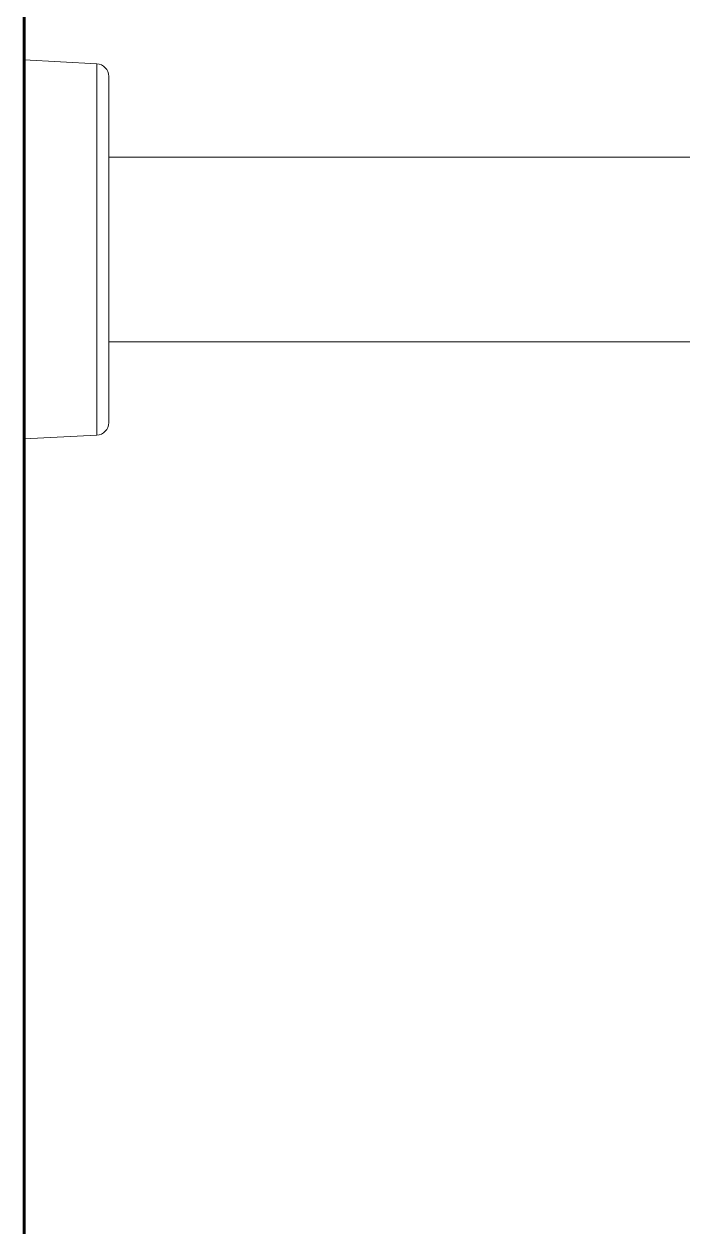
# Model space of a CAD drawing. Header units: millimetres. Extents: x 72 to 2370, y -203 to 794.
# Drawn here: x 1875.8739 to 1875.9994, y 291.4339 to 291.663 of the extents above; entities that cross this region are included whole.
import ezdxf

# ---------------------------------------------------------------- set-up
doc = ezdxf.new("R2010")
doc.units = ezdxf.units.MM
doc.layers.add('envolvente', color=164, linetype='Continuous', lineweight=60)
doc.layers.add('mobiliario', color=252, linetype='Continuous', lineweight=9)

# ---------------------------------------------------------------- blocks, each defined once
blk = doc.blocks.new('110-32-planta')
at = {"layer": 'mobiliario'}
for p, q in [((7.66431, 4.26361), (7.59212, 4.26361)), ((7.59284, 4.24976), (7.59212, 4.26361)), ((7.66358, 4.24976), (7.66431, 4.26361)), ((7.66358, 4.24976), (7.59284, 4.24976)), ((7.59524, 4.24749), (7.66119, 4.24749)), ((7.61061, 4.12281), (7.61061, 4.24749)), ((7.64581, 4.12281), (7.64581, 4.24749))]:
    blk.add_line(p, q, dxfattribs=at)
for centre, start, end in [((7.59524, 4.24989), 183, 270), ((7.66119, 4.24989), 270, 357)]:
    blk.add_arc(centre, 0.0024, start, end, dxfattribs=at)

msp = doc.modelspace()

# ---------------------------------------------------------------- linework, layer by layer
at = {"layer": 'envolvente'}
msp.add_line((1875.87387, 291.88009), (1875.87387, 288.18009), dxfattribs=at)

# ---------------------------------------------------------------- block references
at = {"xscale": -1, "rotation": 90}
msp.add_blockref('110-32-planta', (1880.13749, 299.24827), dxfattribs=at)

doc.saveas('drawing.dxf')
